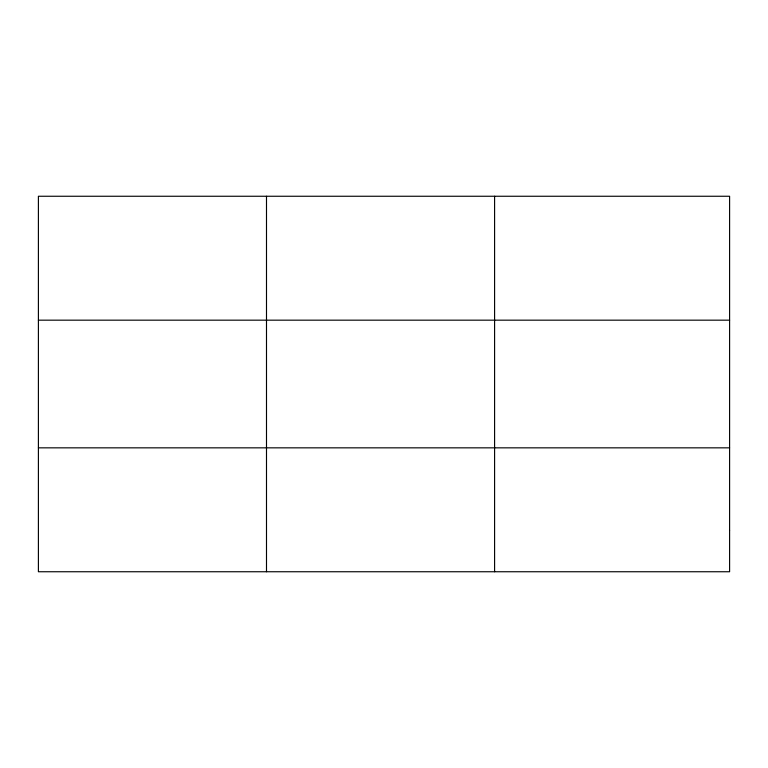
<?xml version="1.0" encoding="UTF-8"?>
<svg xmlns="http://www.w3.org/2000/svg" width="768" height="768" viewBox="0 0 768 768"><rect width="100%" height="100%" fill="white"/><g stroke="black" fill="none" stroke-linecap="round" stroke-linejoin="round"><path stroke-width="1.15" d="M266.496 196.253L266.496 571.747M494.592 196.253L494.592 571.747M38.4 320.17L729.6 320.17M38.4 447.84L729.6 447.84M729.6 530.448L729.6 571.747L38.4 571.747L38.4 196.253L729.6 196.253L729.6 530.448"/></g></svg>
